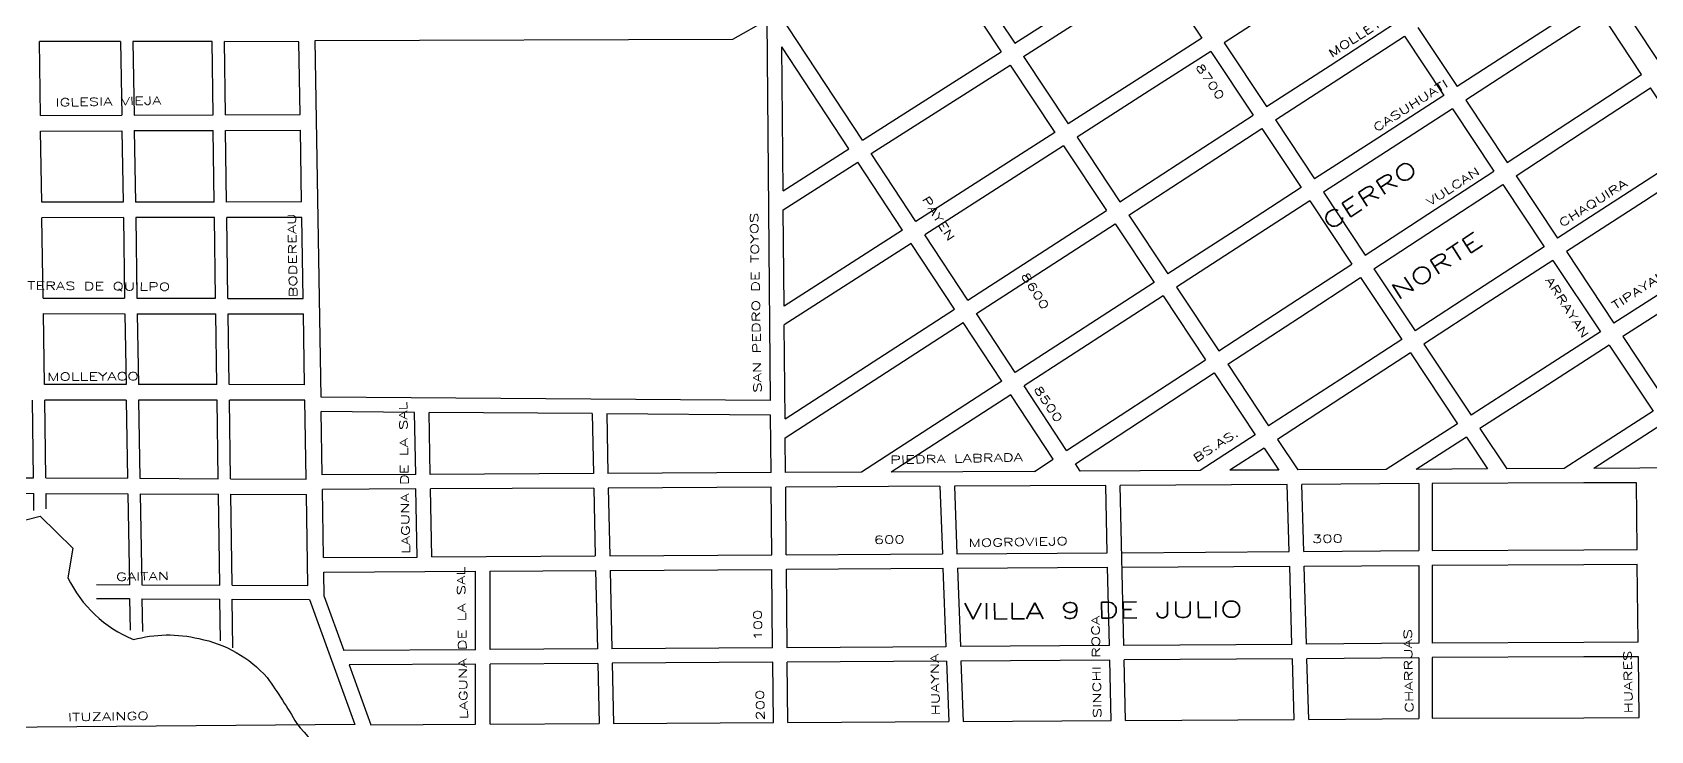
# Model space of a CAD drawing. Header units: millimetres. Extents: x 4375152 to 4409667, y 6523746 to 6549185.
# Drawn here: x 4376777 to 4378799, y 6533871 to 6534744 of the extents above; entities that cross this region are included whole.
import ezdxf

# ---------------------------------------------------------------- set-up
doc = ezdxf.new("R2010")
doc.units = ezdxf.units.MM
for name, color, linetype in [('CANAL', 252, 'Continuous'), ('LINEA CALLE', 252, 'Continuous'), ('NOMBRE BARRIO', 8, 'Continuous'), ('NOMBRE CALLE', 252, 'Continuous')]:
    doc.layers.add(name, color=color, linetype=linetype)
doc.styles.add('ROMANS', font='romans')
doc.styles.add('S1', font='ROMANS')

msp = doc.modelspace()

# ---------------------------------------------------------------- linework, layer by layer
at = {"layer": 'CANAL', "transparency": 33554687, "flags": 128}
msp.add_lwpolyline([(4375302.8, 6534614.4), (4375359.5, 6534583.6), (4375412.9, 6534595.5, 0.042649), (4375556.9, 6534557.9, -0.358082), (4375598.7, 6534531.5, 0.103212), (4375663.1, 6534433.1, -0.26799), (4375678.1, 6534362.3, 0.207997), (4375660.3, 6534297.8, -0.236733), (4375675.6, 6534206.2, -0.09589), (4375637.5, 6534103.7, 0.235631), (4375633.3, 6534067.3, 0.124959), (4375656, 6534047.3), (4375785.3, 6534007.6, -0.226077), (4375826.4, 6533971.5, 0.128401), (4375859.9, 6533936.1, 0.2147), (4375943.8, 6533923.6), (4376786.7, 6534139.5), (4376827.4, 6534099.3), (4376821.3, 6534062.4, 0.181828), (4376903.2, 6533985.1, -0.126664), (4376985.1, 6533986.3, -0.166773), (4377070.5, 6533937.6, -0.021953), (4377107.3, 6533880.5, 0.18075), (4377201.8, 6533819.9)], format="xyb", dxfattribs=at)
at = {"layer": 'LINEA CALLE', "transparency": 33554687}
for p, q in [((4377906.1, 6534878.7), (4378004.6, 6534730.2)), ((4377888.7, 6534868.8), (4377987.8, 6534719.5)), ((4378183.1, 6534820.3), (4378238.6, 6534736.6)), ((4378816.6, 6534696.6), (4378734.5, 6534820.8)), ((4378004.6, 6534730.2), (4378094.6, 6534787.6)), ((4378015.7, 6534713.6), (4378105.7, 6534770.9)), ((4378346.5, 6534782.1), (4378266.5, 6534730.8)), ((4378725.9, 6534784.8), (4378656.5, 6534739.9)), ((4377652.5, 6534735.3), (4377695.1, 6534759.3)), ((4377699.4, 6534283.8), (4377695.1, 6534759.3)), ((4377814.4, 6534608.9), (4377709.9, 6534767.7)), ((4378398.7, 6534702.5), (4378480.6, 6534755.6)), ((4378508.4, 6534749.9), (4378557.5, 6534675.9)), ((4378737, 6534768.2), (4378667.3, 6534723.1)), ((4378788.1, 6534690.9), (4378737, 6534768.2)), ((4376887.1, 6534732.3), (4376785.7, 6534732.4)), ((4376787.1, 6534639.8), (4376785.7, 6534732.4)), ((4376887.1, 6534732.3), (4376888.6, 6534640.2)), ((4376902.5, 6534732.3), (4376904, 6534640.2)), ((4377001.5, 6534732.1), (4376902.5, 6534732.3)), ((4377002.8, 6534640.6), (4377001.5, 6534732.1)), ((4377018.2, 6534640.7), (4377016.9, 6534732.1)), ((4377110.1, 6534732), (4377016.9, 6534732.1)), ((4377111.6, 6534641), (4377110.1, 6534732)), ((4377130.5, 6534733.5), (4377652.5, 6534735.3)), ((4377137.7, 6534288), (4377130.5, 6534733.5)), ((4378238.6, 6534736.6), (4378161.4, 6534687.1)), ((4378266.5, 6534730.8), (4378319.3, 6534651.1)), ((4378409.7, 6534685.8), (4378491.7, 6534739)), ((4378491.7, 6534739), (4378540.7, 6534665)), ((4378656.5, 6534739.9), (4378557.5, 6534675.9)), ((4377715.1, 6534545.7), (4377713.5, 6534725.8)), ((4377797.5, 6534598.2), (4377713.5, 6534725.8)), ((4377814.4, 6534608.9), (4377987.8, 6534719.5)), ((4378015.7, 6534713.6), (4378071.5, 6534629.5)), ((4378249.7, 6534720), (4378172.5, 6534670.5)), ((4378249.7, 6534720), (4378302.5, 6534640.2)), ((4378667.3, 6534723.1), (4378568.5, 6534659.2)), ((4377825.3, 6534592.2), (4377998.8, 6534702.8)), ((4377998.8, 6534702.8), (4378054.6, 6534618.7)), ((4378319.3, 6534651.1), (4378398.7, 6534702.5)), ((4378717.7, 6534645), (4378788.1, 6534690.9)), ((4378161.4, 6534687.1), (4378071.5, 6534629.5)), ((4378172.5, 6534670.5), (4378082.5, 6534612.8)), ((4378330.4, 6534634.4), (4378409.7, 6534685.8)), ((4378728.5, 6534628.2), (4378799.1, 6534674.3)), ((4378851.1, 6534595.6), (4378799.1, 6534674.3)), ((4378540.7, 6534665), (4378458.3, 6534611.7)), ((4378551.7, 6534648.3), (4378469.3, 6534595)), ((4378551.7, 6534648.3), (4378603.5, 6534570.3)), ((4378568.5, 6534659.2), (4378620.2, 6534581.3)), ((4376787.1, 6534639.8), (4376888.6, 6534640.2)), ((4376904, 6534640.2), (4377002.8, 6534640.6)), ((4377018.2, 6534640.7), (4377111.6, 6534641)), ((4378225.7, 6534590.4), (4378302.5, 6534640.2)), ((4378330.4, 6534634.4), (4378379.3, 6534560.6)), ((4378620.2, 6534581.3), (4378717.7, 6534645)), ((4378631.3, 6534564.6), (4378728.5, 6534628.2)), ((4376787.3, 6534620.4), (4376888.9, 6534620.8)), ((4376788.7, 6534531.6), (4376787.3, 6534620.4)), ((4376888.9, 6534620.8), (4376890.4, 6534531.7)), ((4376904.3, 6534620.9), (4377003, 6534621.2)), ((4376904.3, 6534620.9), (4376905.8, 6534531.7)), ((4377004.3, 6534531.7), (4377003, 6534621.2)), ((4377018.4, 6534621.3), (4377111.9, 6534621.6)), ((4377019.7, 6534531.7), (4377018.4, 6534621.3)), ((4377113.4, 6534531.8), (4377111.9, 6534621.6)), ((4378054.6, 6534618.7), (4377881.1, 6534507.4)), ((4378082.5, 6534612.8), (4378136, 6534532.2)), ((4378236.8, 6534573.7), (4378313.6, 6534623.5)), ((4378313.6, 6534623.5), (4378362.5, 6534549.7)), ((4378458.3, 6534611.7), (4378379.3, 6534560.6)), ((4377715.1, 6534545.7), (4377797.5, 6534598.2)), ((4377881.1, 6534507.4), (4377825.3, 6534592.2)), ((4378065.7, 6534602), (4377892.1, 6534490.7)), ((4378065.7, 6534602), (4378119.2, 6534521.3)), ((4378136, 6534532.2), (4378225.7, 6534590.4)), ((4378469.3, 6534595), (4378390.4, 6534543.9)), ((4378851.1, 6534595.6), (4378779.5, 6534549)), ((4377715.3, 6534522.1), (4377808.5, 6534581.5)), ((4377864.3, 6534496.7), (4377808.5, 6534581.5)), ((4378147.1, 6534515.5), (4378236.8, 6534573.7)), ((4378520.8, 6534516.4), (4378603.5, 6534570.3)), ((4378862.2, 6534578.9), (4378790.3, 6534532.2)), ((4378362.5, 6534549.7), (4378285.8, 6534500.1)), ((4378531.8, 6534499.6), (4378614.5, 6534553.7)), ((4378614.5, 6534553.7), (4378666.3, 6534475.6)), ((4378631.3, 6534564.6), (4378683.1, 6534486.4)), ((4378779.5, 6534549), (4378683.1, 6534486.4)), ((4376890.4, 6534531.7), (4376788.7, 6534531.6)), ((4377004.3, 6534531.7), (4376905.8, 6534531.7)), ((4377113.4, 6534531.8), (4377019.7, 6534531.7)), ((4378373.6, 6534533.1), (4378296.9, 6534483.5)), ((4378373.6, 6534533.1), (4378425.8, 6534454.3)), ((4378390.4, 6534543.9), (4378442.5, 6534465.2)), ((4378790.3, 6534532.2), (4378694.1, 6534469.8)), ((4376890.7, 6534512.3), (4376789, 6534512.2)), ((4376790.5, 6534411.7), (4376789, 6534512.2)), ((4376890.7, 6534512.3), (4376892.3, 6534411.6)), ((4377004.6, 6534512.3), (4376906.1, 6534512.3)), ((4376906.1, 6534512.3), (4376907.7, 6534411.6)), ((4377006, 6534411.5), (4377004.6, 6534512.3)), ((4377113.7, 6534512.4), (4377020, 6534512.3)), ((4377021.4, 6534411.4), (4377020, 6534512.3)), ((4377115.4, 6534411.4), (4377113.7, 6534512.4)), ((4377716.4, 6534401.8), (4377715.3, 6534522.1)), ((4377946, 6534409), (4378119.2, 6534521.3)), ((4378147.1, 6534515.5), (4378195.9, 6534441.9)), ((4378442.5, 6534465.2), (4378520.8, 6534516.4)), ((4377864.3, 6534496.7), (4377716.4, 6534401.8)), ((4377946, 6534409), (4377892.1, 6534490.7)), ((4377957, 6534392.3), (4378130.3, 6534504.7)), ((4378130.3, 6534504.7), (4378179.1, 6534431.1)), ((4378285.8, 6534500.1), (4378195.9, 6534441.9)), ((4378453.6, 6534448.5), (4378531.8, 6534499.6)), ((4377875.3, 6534479.9), (4377716.6, 6534378.2)), ((4377929.2, 6534398.1), (4377875.3, 6534479.9)), ((4378296.9, 6534483.5), (4378207, 6534425.3)), ((4378666.3, 6534475.6), (4378583, 6534421.5)), ((4378694.1, 6534469.8), (4378753.4, 6534380.3)), ((4378349.5, 6534404.4), (4378425.8, 6534454.3)), ((4378453.6, 6534448.5), (4378505.1, 6534370.9)), ((4378677.3, 6534458.9), (4378594, 6534404.8)), ((4378677.3, 6534458.9), (4378736.6, 6534369.5)), ((4378179.1, 6534431.1), (4378005.4, 6534318.7)), ((4378207, 6534425.3), (4378259.7, 6534345.8)), ((4378360.5, 6534387.7), (4378436.9, 6534437.6)), ((4378436.9, 6534437.6), (4378488.3, 6534360)), ((4378848.7, 6534441.6), (4378753.4, 6534380.3)), ((4376790.5, 6534411.7), (4376892.3, 6534411.6)), ((4376907.7, 6534411.6), (4377006, 6534411.5)), ((4377021.4, 6534411.4), (4377115.4, 6534411.4)), ((4378190.2, 6534414.4), (4378016.4, 6534302)), ((4378190.2, 6534414.4), (4378243, 6534334.8)), ((4378583, 6534421.5), (4378505.1, 6534370.9)), ((4378594, 6534404.8), (4378516.1, 6534354.2)), ((4378859.5, 6534424.8), (4378764.5, 6534363.6)), ((4376790.8, 6534392.3), (4376892.7, 6534392.2)), ((4376792.1, 6534303.7), (4376790.8, 6534392.3)), ((4376892.7, 6534392.2), (4376894.1, 6534303.7)), ((4376908, 6534392.2), (4377006.3, 6534392.1)), ((4376908, 6534392.2), (4376909.5, 6534303.6)), ((4377007.6, 6534303.6), (4377006.3, 6534392.1)), ((4377021.7, 6534392.1), (4377115.7, 6534392)), ((4377023, 6534303.6), (4377021.7, 6534392.1)), ((4377117.1, 6534303.5), (4377115.7, 6534392)), ((4377717.7, 6534261), (4377929.2, 6534398.1)), ((4378005.4, 6534318.7), (4377957, 6534392.3)), ((4378259.7, 6534345.8), (4378349.5, 6534404.4)), ((4378270.8, 6534329.1), (4378360.5, 6534387.7)), ((4377717.7, 6534261), (4377716.6, 6534378.2)), ((4377717.9, 6534237.3), (4377940.2, 6534381.4)), ((4377988.6, 6534307.8), (4377940.2, 6534381.4)), ((4378736.6, 6534369.5), (4378652.6, 6534315.5)), ((4378488.3, 6534360), (4378412, 6534310.4)), ((4378516.1, 6534354.2), (4378574.9, 6534265.6)), ((4378747.7, 6534352.8), (4378663.6, 6534298.8)), ((4378747.7, 6534352.8), (4378802.3, 6534270.5)), ((4378764.5, 6534363.6), (4378819.1, 6534281.3)), ((4378069.4, 6534221.4), (4378243, 6534334.8)), ((4378270.8, 6534329.1), (4378321.9, 6534252)), ((4378499.4, 6534343.3), (4378423, 6534293.8)), ((4378499.4, 6534343.3), (4378558.1, 6534254.7)), ((4376894.1, 6534303.7), (4376792.1, 6534303.7)), ((4377007.6, 6534303.6), (4376909.5, 6534303.6)), ((4377117.1, 6534303.5), (4377023, 6534303.6)), ((4377988.6, 6534307.8), (4377813, 6534194.2)), ((4378080.4, 6534204.7), (4378254, 6534318.2)), ((4378254, 6534318.2), (4378305.1, 6534241.1)), ((4378412, 6534310.4), (4378321.9, 6534252)), ((4378652.6, 6534315.5), (4378574.9, 6534265.6)), ((4376778.4, 6534187.1), (4376777, 6534284.3)), ((4376894.4, 6534284.3), (4376792.4, 6534284.3)), ((4376793.8, 6534187.1), (4376792.4, 6534284.3)), ((4376894.4, 6534284.3), (4376896, 6534186.6)), ((4377007.9, 6534284.2), (4376909.8, 6534284.3)), ((4376909.8, 6534284.3), (4376911.4, 6534186.6)), ((4377009.3, 6534186.1), (4377007.9, 6534284.2)), ((4377024.7, 6534186.1), (4377023.3, 6534284.2)), ((4377117.4, 6534284.2), (4377023.3, 6534284.2)), ((4377119, 6534185.6), (4377117.4, 6534284.2)), ((4377699.4, 6534283.8), (4377137.7, 6534288)), ((4377999.6, 6534291.1), (4377850.1, 6534194.4)), ((4378052.7, 6534210.5), (4377999.6, 6534291.1)), ((4378069.4, 6534221.4), (4378016.4, 6534302)), ((4378423, 6534293.8), (4378333, 6534235.3)), ((4378663.6, 6534298.8), (4378586, 6534248.9)), ((4377139.3, 6534190.8), (4377138, 6534269.9)), ((4377254.6, 6534269), (4377138, 6534269.9)), ((4377256.1, 6534191.4), (4377254.6, 6534269)), ((4377274.2, 6534191.5), (4377272.8, 6534268.9)), ((4377476.6, 6534267.4), (4377272.8, 6534268.9)), ((4377476.6, 6534267.4), (4377478.2, 6534192.5)), ((4377494.7, 6534267.2), (4377496.3, 6534192.6)), ((4377699.5, 6534265.7), (4377494.7, 6534267.2)), ((4377700.2, 6534193.7), (4377699.5, 6534265.7)), ((4378802.3, 6534270.5), (4378715.7, 6534214.6)), ((4378558.1, 6534254.7), (4378469, 6534197.6)), ((4378586, 6534248.9), (4378619.5, 6534198.4)), ((4378813.3, 6534253.8), (4378728.2, 6534198.9)), ((4377718.3, 6534193.7), (4377717.9, 6534237.3)), ((4378305.1, 6534241.1), (4378236.3, 6534196.4)), ((4378316.2, 6534224.4), (4378273.3, 6534196.6)), ((4378316.2, 6534224.4), (4378334.5, 6534196.9)), ((4378333, 6534235.3), (4378358.4, 6534197)), ((4378569.2, 6534238.1), (4378506.5, 6534197.8)), ((4378569.2, 6534238.1), (4378595.6, 6534198.3)), ((4378029.5, 6534195.3), (4378052.7, 6534210.5)), ((4378086.4, 6534195.6), (4378080.4, 6534204.7)), ((4378715.7, 6534214.6), (4378691.1, 6534198.7)), ((4376680, 6534187.6), (4376778.4, 6534187.1)), ((4376793.8, 6534187.1), (4376896, 6534186.6)), ((4376911.4, 6534186.6), (4377009.3, 6534186.1)), ((4377024.7, 6534186.1), (4377119, 6534185.6)), ((4377256.1, 6534191.4), (4377139.3, 6534190.8)), ((4377478.2, 6534192.5), (4377274.2, 6534191.5)), ((4377700.2, 6534193.7), (4377496.3, 6534192.6)), ((4377813, 6534194.2), (4377718.3, 6534193.7)), ((4378029.5, 6534195.3), (4377850.1, 6534194.4)), ((4378236.3, 6534196.4), (4378086.4, 6534195.6)), ((4378334.5, 6534196.9), (4378273.3, 6534196.6)), ((4378469, 6534197.6), (4378358.4, 6534197)), ((4378595.6, 6534198.3), (4378506.5, 6534197.8)), ((4378691.1, 6534198.7), (4378619.5, 6534198.4)), ((4378849.3, 6534199.6), (4378728.2, 6534198.9)), ((4378729.1, 6534198.9), (4378728.8, 6534199.3)), ((4378729.1, 6534198.9), (4378728.8, 6534199.3)), ((4376680.3, 6534168.2), (4376778.7, 6534167.8)), ((4376779, 6534146.3), (4376778.7, 6534167.8)), ((4376794.1, 6534167.7), (4376896.3, 6534167.2)), ((4376794.4, 6534148.3), (4376794.1, 6534167.7)), ((4376896.3, 6534167.2), (4376898.2, 6534053.7)), ((4376911.7, 6534167.2), (4377009.5, 6534166.7)), ((4376911.7, 6534167.2), (4376913.6, 6534053.6)), ((4377011.2, 6534053.1), (4377009.5, 6534166.7)), ((4377024.9, 6534166.7), (4377119.4, 6534166.3)), ((4377026.6, 6534053.1), (4377024.9, 6534166.7)), ((4377121.2, 6534052.6), (4377119.4, 6534166.3)), ((4377256.4, 6534173.3), (4377139.6, 6534172.7)), ((4377141, 6534087.5), (4377139.6, 6534172.7)), ((4377258, 6534088.3), (4377256.4, 6534173.3)), ((4377478.6, 6534174.4), (4377274.5, 6534173.4)), ((4377276.1, 6534088.4), (4377274.5, 6534173.4)), ((4377478.6, 6534174.4), (4377480.5, 6534089.6)), ((4377700.3, 6534175.5), (4377496.7, 6534174.5)), ((4377496.7, 6534174.5), (4377498.6, 6534089.7)), ((4377701.1, 6534091), (4377700.3, 6534175.5)), ((4377911, 6534176.6), (4377718.4, 6534175.6)), ((4377719.2, 6534091.1), (4377718.4, 6534175.6)), ((4377911, 6534176.6), (4377914.2, 6534092.3)), ((4378118.4, 6534177.7), (4377929.2, 6534176.7)), ((4377929.2, 6534176.7), (4377932.3, 6534092.4)), ((4378120.3, 6534093.6), (4378118.4, 6534177.7)), ((4378345.3, 6534178.9), (4378136.5, 6534177.8)), ((4378141, 6533977.8), (4378136.5, 6534177.8)), ((4378347.8, 6534095), (4378345.3, 6534178.9)), ((4378509.5, 6534180), (4378363.4, 6534179)), ((4378365.9, 6534095.1), (4378363.4, 6534179)), ((4378509.5, 6534180), (4378509.5, 6534096.3)), ((4378715.7, 6534180.8), (4378526.3, 6534180.1)), ((4378526.3, 6534180.1), (4378526.3, 6534096.4)), ((4378781.5, 6534181.1), (4378715.7, 6534180.8)), ((4378782.5, 6534097.6), (4378781.5, 6534181.1)), ((4377141, 6534087.5), (4377258, 6534088.3)), ((4377276.1, 6534088.4), (4377480.5, 6534089.6)), ((4377498.6, 6534089.7), (4377701.1, 6534091)), ((4377719.2, 6534091.1), (4377914.2, 6534092.3)), ((4377932.3, 6534092.4), (4378120.3, 6534093.6)), ((4378138.4, 6534093.7), (4378347.8, 6534095)), ((4378365.9, 6534095.1), (4378509.5, 6534096.3)), ((4378526.3, 6534096.4), (4378715.7, 6534097.2)), ((4378715.7, 6534097.2), (4378782.5, 6534097.6)), ((4377141.3, 6534069.4), (4377330.8, 6534070.6)), ((4377141.8, 6534038.9), (4377141.3, 6534069.4)), ((4377330.8, 6533972.5), (4377330.8, 6534070.6)), ((4377348.9, 6534070.7), (4377480.9, 6534071.5)), ((4377348.9, 6533972.6), (4377348.9, 6534070.7)), ((4377480.9, 6534071.5), (4377483.1, 6533973.5)), ((4377499, 6534071.6), (4377701.3, 6534072.9)), ((4377499, 6534071.6), (4377501.2, 6533973.6)), ((4377702.1, 6533974.9), (4377701.3, 6534072.9)), ((4377719.4, 6534073), (4377914.9, 6534074.2)), ((4377720.2, 6533975), (4377719.4, 6534073)), ((4377914.9, 6534074.2), (4377918.6, 6533976.3)), ((4377933, 6534074.3), (4378120.7, 6534075.5)), ((4377933, 6534074.3), (4377936.7, 6533976.5)), ((4378122.9, 6533977.7), (4378120.7, 6534075.5)), ((4378138.8, 6534075.6), (4378348.3, 6534076.9)), ((4378351.1, 6533979.1), (4378348.3, 6534076.9)), ((4378366.4, 6534077), (4378509.5, 6534077.8)), ((4378369.2, 6533979.3), (4378366.4, 6534077)), ((4378509.5, 6534077.8), (4378509.5, 6533980.5)), ((4378526.3, 6534078.3), (4378715.7, 6534079.1)), ((4378526.3, 6534078.3), (4378526.3, 6533980.7)), ((4378715.7, 6534079.1), (4378782.7, 6534079.5)), ((4378783.9, 6533982), (4378782.7, 6534079.5)), ((4376857.3, 6534053.9), (4376898.2, 6534053.7)), ((4376913.6, 6534053.6), (4377011.2, 6534053.1)), ((4377026.6, 6534053.1), (4377121.2, 6534052.6)), ((4376857.2, 6534036.5), (4376898.5, 6534036.3)), ((4376898.5, 6534036.3), (4376899.1, 6533997)), ((4376913.8, 6534036.2), (4377011.4, 6534035.8)), ((4376913.8, 6534036.2), (4376914.5, 6533995.4)), ((4377012.2, 6533983.5), (4377011.4, 6534035.8)), ((4377026.8, 6534035.7), (4377123.4, 6534035.2)), ((4377027.7, 6533974.9), (4377026.8, 6534035.7)), ((4377123.4, 6534035.2), (4377180.1, 6533879)), ((4377141.8, 6534038.9), (4377166.3, 6533971.4)), ((4378509.5, 6533980.5), (4378369.2, 6533979.3)), ((4378715.7, 6533981.5), (4378526.3, 6533980.7)), ((4378783.9, 6533982), (4378715.7, 6533981.5)), ((4377330.8, 6533972.5), (4377166.3, 6533971.4)), ((4377483.1, 6533973.5), (4377348.9, 6533972.6)), ((4377702.1, 6533974.9), (4377501.2, 6533973.6)), ((4377918.6, 6533976.3), (4377720.2, 6533975)), ((4378122.9, 6533977.7), (4377936.7, 6533976.5)), ((4378351.1, 6533979.1), (4378141, 6533977.8)), ((4378351.7, 6533961), (4378141.4, 6533959.7)), ((4378353.8, 6533885.4), (4378351.7, 6533961)), ((4378509.5, 6533962.4), (4378369.8, 6533961.2)), ((4378372, 6533885.5), (4378369.8, 6533961.2)), ((4378509.5, 6533962.4), (4378509.5, 6533886.7)), ((4378715.7, 6533963.4), (4378526.3, 6533962.6)), ((4378526.3, 6533962.6), (4378526.3, 6533886.8)), ((4378784.1, 6533963.8), (4378715.7, 6533963.4)), ((4378785, 6533887.9), (4378784.1, 6533963.8)), ((4377330.8, 6533954.4), (4377172.8, 6533953.4)), ((4377172.8, 6533953.4), (4377199.9, 6533878.7)), ((4377330.8, 6533879.4), (4377330.8, 6533954.4)), ((4377483.5, 6533955.4), (4377348.9, 6533954.5)), ((4377348.9, 6533879.6), (4377348.9, 6533954.5)), ((4377483.5, 6533955.4), (4377485.2, 6533880.3)), ((4377702.3, 6533956.8), (4377501.6, 6533955.5)), ((4377501.6, 6533955.5), (4377503.3, 6533880.5)), ((4377703, 6533881.6), (4377702.3, 6533956.8)), ((4377919.2, 6533958.2), (4377720.4, 6533956.9)), ((4377721.1, 6533881.7), (4377720.4, 6533956.9)), ((4377919.2, 6533958.2), (4377922.1, 6533882.9)), ((4378123.3, 6533959.6), (4377937.4, 6533958.3)), ((4377937.4, 6533958.3), (4377940.2, 6533883)), ((4378125, 6533884.1), (4378123.3, 6533959.6)), ((4378143.1, 6533884.2), (4378141.4, 6533959.7)), ((4377180.1, 6533879), (4376592.8, 6533874.3)), ((4377199.9, 6533878.7), (4377330.8, 6533879.4)), ((4377348.9, 6533879.6), (4377485.2, 6533880.3)), ((4377503.3, 6533880.5), (4377703, 6533881.6)), ((4377721.1, 6533881.7), (4377922.1, 6533882.9)), ((4377940.2, 6533883), (4378125, 6533884.1)), ((4378143.1, 6533884.2), (4378353.8, 6533885.4)), ((4378372, 6533885.5), (4378509.5, 6533886.7)), ((4378526.3, 6533886.8), (4378715.7, 6533887.5)), ((4378715.7, 6533887.5), (4378785, 6533887.9))]:
    msp.add_line(p, q, dxfattribs=at)

# ---------------------------------------------------------------- texts
at = {"layer": 'NOMBRE BARRIO', "transparency": 33554687, "style": 'S1', "width": 1.5}
for s, rotation, p in [('CERRO', 32.9631, (4378397.6, 6534495.9)), ('NORTE', 33.0197, (4378483.4, 6534408.6)), ('VILLA 9 DE JULIO', 0.447, (4377941.1, 6534010.5))]:
    msp.add_text(s, height=20, rotation=rotation, dxfattribs=at).set_placement(p)
at = {"layer": 'NOMBRE CALLE', "transparency": 33554687, "style": 'ROMANS', "width": 1.5}
for s, rotation, p in [('MOLLEYACO', 32.8116, (4378400.7, 6534711.9)), ('8700', 304.3671, (4378230.2, 6534700.6)), ('CASUHUATI', 32.5434, (4378456.7, 6534619)), ('IGLESIA VIEJA', 1.1256, (4376805.9, 6534651.1)), ('VULCAN', 32.9786, (4378523.3, 6534526.2)), ('CHAQUIRA', 32.4146, (4378688.8, 6534500)), ('PAYEN', 302.144, (4377888.5, 6534535.3)), ('BODEREAU', 91.1256, (4377108.1, 6534412.7)), ('SAN PEDRO DE TOYOS', 91.1256, (4377688.2, 6534293.7)), ('TIPAYANTE', 32.7063, (4378755, 6534396.9)), ('CANTERAS DE QUILPO', 359.5391, (4376731.2, 6534422.7)), ('8600', 302.2474, (4378012.2, 6534439.7)), ('ARRAYAN', 302.6926, (4378667.2, 6534434.3)), ('MOLLEYACO', 0.3583, (4376795.5, 6534308.5)), ('8500', 303.8082, (4378028.1, 6534298)), ('LAGUNA DE LA SAL', 91.1256, (4377248.8, 6534092.2)), ('BS.AS.', 32.4146, (4378231.6, 6534206.3)), ('PIEDRA LABRADA', 1.1256, (4377849.1, 6534204.7)), ('600', 1.1256, (4377828.6, 6534104.7)), ('MOGROVIEJO', 1.1256, (4377947, 6534100.8)), ('300', 1.1256, (4378376.2, 6534105.8)), ('GAITAN', 1.1256, (4376881.7, 6534058.5)), ('LAGUNA DE LA SAL', 91.1256, (4377321.1, 6533885.8)), ('100', 91.1256, (4377688.9, 6533984.1)), ('SINCHI ROCA', 91.1256, (4378112.9, 6533887.1)), ('CHARRUAS', 91.1256, (4378502.7, 6533893.8)), ('HUAYNA', 91.1256, (4377910.9, 6533890.5)), ('HUARES', 91.1256, (4378776.9, 6533893.1)), ('200', 91.1256, (4377691.8, 6533884.1)), ('ITUZAINGO', 1.1256, (4376821.5, 6533883.1))]:
    msp.add_text(s, height=10, rotation=rotation, dxfattribs=at).set_placement(p)

doc.saveas('drawing.dxf')
